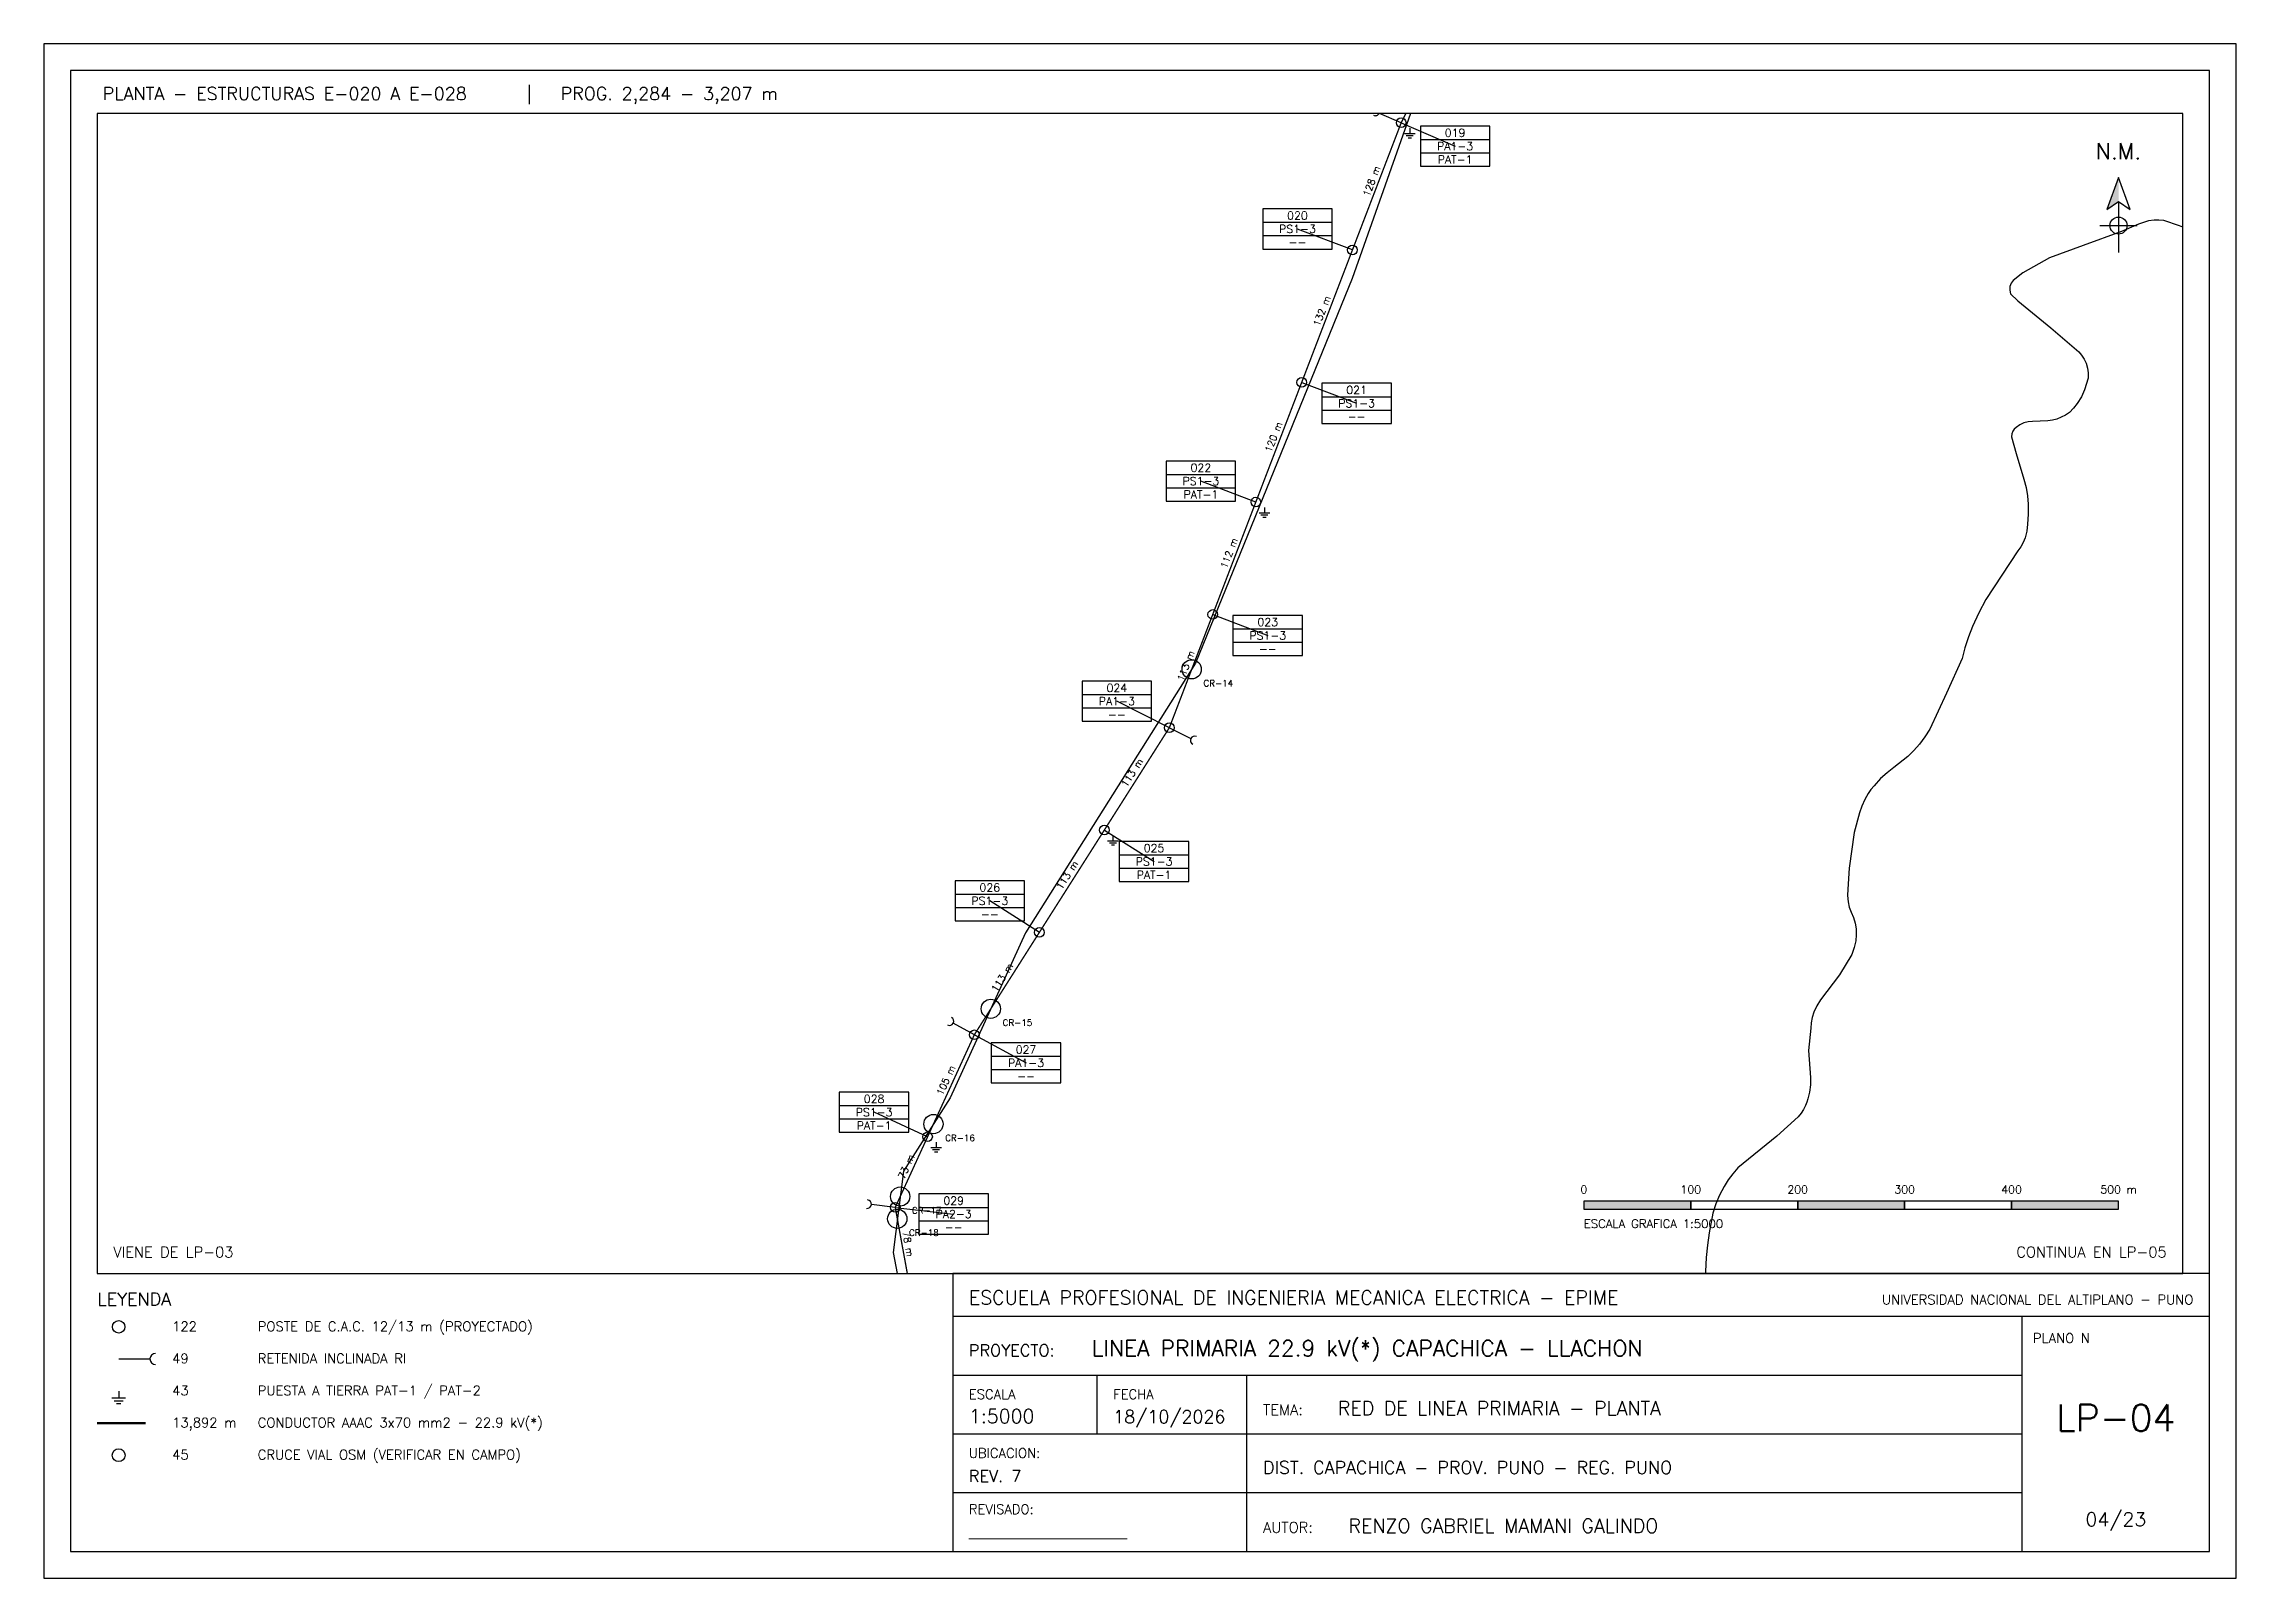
# Paper-space layout 'LP-04' of a CAD drawing. Header units: metres, sheet in millimetres. Extents: x 5 to 415, y 5 to 292.
# The model-space entities are those that its viewports show. They can reach past a viewport. Long polylines and large blocks are cut down to what shows.
import ezdxf
from ezdxf.enums import TextEntityAlignment as Align

# ---------------------------------------------------------------- set-up
doc = ezdxf.new("R2010")
doc.units = ezdxf.units.M
for name, color, linetype in [('CRUCES', 30, 'CONTINUOUS'), ('MARCO', 7, 'CONTINUOUS'), ('NM', 5, 'CONTINUOUS'), ('ROTULO', 7, 'CONTINUOUS'), ('RP_CONDUCTOR', 5, 'CONTINUOUS'), ('RP_CUADROPOSTE', 5, 'CONTINUOUS'), ('RP_LEYENDA', 7, 'CONTINUOUS'), ('RP_POSTE', 1, 'CONTINUOUS'), ('RP_PTIERRA', 2, 'CONTINUOUS'), ('RP_RETENIDA', 1, 'CONTINUOUS'), ('RP_VANO', 4, 'CONTINUOUS'), ('VIAS', 8, 'CONTINUOUS')]:
    doc.layers.add(name, color=color, linetype=linetype)
doc.layers.add('REDCAD_VIEWPORTS', color=8, linetype='CONTINUOUS', plot=False)
doc.styles.add('ROMANS', font='romans.shx')

# ---------------------------------------------------------------- blocks, each defined once
blk = doc.blocks.new('NM')
blk.add_hatch(color=5).paths.add_polyline_path([(0, 0), (0, -4.5), (-2.2, -6)])
for p, q in [((0, -4.5), (0, -14)), ((-3.5, -9), (3.5, -9))]:
    blk.add_line(p, q)
blk.add_lwpolyline([(0, 0), (-2.2, -6), (0, -4.5), (2.2, -6)], close=True)
blk.add_circle((0, -9), 1.6)
at = {"style": 'ROMANS'}
blk.add_text('N.M.', height=3, dxfattribs=at).set_placement((0, 2.5), align=Align.BOTTOM_CENTER)
blk = doc.blocks.new('POSTE_LP')
blk.add_circle((0, 0), 0.9)
blk = doc.blocks.new('RETENIDA')
blk.add_line((0, 0), (4.5, 0))
blk.add_arc((5.3, 0), 0.8, 90, 270)
blk = doc.blocks.new('PAT')
for p, q in [((0, 0), (0, -1)), ((-1, -1), (1, -1)), ((-0.65, -1.4), (0.65, -1.4)), ((-0.3, -1.8), (0.3, -1.8))]:
    blk.add_line(p, q)
blk = doc.blocks.new('CUADRO_POSTE')
for p, q in [((0, 5), (13, 5)), ((0, 2.5), (13, 2.5))]:
    blk.add_line(p, q)
blk.add_lwpolyline([(0, 0), (13, 0), (13, 7.5), (0, 7.5)], close=True)
at = {"style": 'ROMANS'}
for tag, p in [('NUMERO', (6.5, 6.25)), ('ARMADO', (6.5, 3.75)), ('PAT', (6.5, 1.25))]:
    blk.add_attdef(tag, text='', height=1.5, dxfattribs=at).set_placement(p, align=Align.MIDDLE_CENTER)

msp = doc.modelspace()

# ---------------------------------------------------------------- linework, layer by layer
at = {"layer": 'CRUCES'}
for centre in [(409168.5, 8268518), (408980.7, 8268200.5), (408927, 8268092.7), (408895.9, 8268024.9), (408893.2, 8268004.1)]:
    msp.add_circle(centre, 9, dxfattribs=at)
at = {"layer": 'RP_CONDUCTOR', "const_width": 1.25}
msp.add_lwpolyline([(409458.4, 8269216), (409364.4, 8269029.2), (409147.6, 8268463.4), (408965.3, 8268176.3), (408891.3, 8268014.8), (408925.2, 8267828.8)], dxfattribs=at)
at = {"layer": 'RP_CUADROPOSTE'}
for p, q in [((409364.4, 8269029.2), (409414.8, 8269007.2)), ((409318.8, 8268910.2), (409267.4, 8268929.8)), ((409271.4, 8268786.4), (409322.7, 8268766.8)), ((409228.5, 8268674.4), (409177.1, 8268694.1)), ((409188.2, 8268569.3), (409239.6, 8268549.6)), ((409147.6, 8268463.4), (409098.5, 8268488.1)), ((409086.9, 8268367.7), (409133.3, 8268338.2)), ((409026.1, 8268272), (408979.7, 8268301.5)), ((408965.3, 8268176.2), (409013.6, 8268149.9)), ((408921.5, 8268080.8), (408871.5, 8268103.7)), ((408891.3, 8268014.8), (408945.9, 8268008.5))]:
    msp.add_line(p, q, dxfattribs=at)
at = {"layer": 'VIAS'}
for points in [[(409408.2, 8269137.5), (409318.6, 8268883.5), (409172.2, 8268523.8), (409013.2, 8268271.5), (408942.7, 8268117.3), (408898.9, 8268048.7), (408889.2, 8267972.5), (408929, 8267772.8)], [(410119.5, 8268922.6), (410092.1, 8268932.8), (410077.4, 8268937.8), (410072.9, 8268938.1), (410068.4, 8268938), (410063.3, 8268937.3), (410058.4, 8268936), (410053.7, 8268934.3), (410037.9, 8268927.4), (410002.2, 8268914.4), (409970.5, 8268902.7), (409945.7, 8268888.9), (409936.5, 8268881.8), (409934.7, 8268879), (409933.6, 8268875.9), (409933.4, 8268872.5), (409934, 8268869.2), (409941, 8268862.5), (409971.8, 8268837.4), (409997.9, 8268815), (410000.7, 8268811.8), (410003, 8268808.2), (410004.8, 8268804.4), (410006.2, 8268799.8), (410006.9, 8268795.2), (410006.8, 8268790.4), (410003.3, 8268779.4), (410000.4, 8268772.8), (409996.6, 8268766.5), (409993.2, 8268762.2), (409989.3, 8268758.2), (409985.6, 8268755.8), (409981.6, 8268753.7), (409977.6, 8268752.1), (409973.3, 8268751), (409969, 8268750.3), (409954.8, 8268749.7), (409950.7, 8268749.5), (409946.7, 8268748.5), (409943, 8268746.8), (409939.3, 8268744.2), (409937.6, 8268742.7), (409936.3, 8268740.8), (409935.4, 8268738.2), (409935.2, 8268735.5), (409939.6, 8268720), (409946.7, 8268695.8), (409948.7, 8268688.1), (409950, 8268680.4), (409950.7, 8268672.5), (409950.7, 8268663.1), (409949.9, 8268653.8), (409949.4, 8268647.3), (409947.8, 8268641.1), (409946, 8268636.7), (409943.7, 8268632.6), (409940.9, 8268628.8), (409911.2, 8268583.2), (409904.4, 8268570.9), (409898.5, 8268558.2), (409894.8, 8268548.3), (409891.5, 8268538.2), (409888.9, 8268528), (409874.3, 8268495.8), (409858.7, 8268462.1), (409854.1, 8268454.9), (409849, 8268448), (409843.7, 8268442), (409838.1, 8268436.5), (409825.2, 8268426.3), (409818.7, 8268421.3), (409812.7, 8268415.8), (409806.6, 8268409.1), (409803.7, 8268405.5), (409801.1, 8268401.8), (409797.8, 8268396.1), (409795, 8268390.1), (409792.9, 8268383.9), (409788, 8268365.3), (409783.2, 8268332.1), (409782, 8268312.4), (409781.7, 8268306.4), (409782.3, 8268300.5), (409783.4, 8268295.6), (409785.2, 8268290.9), (409787.3, 8268285.8), (409788.8, 8268280.6), (409789.7, 8268275.2), (409789.9, 8268269.6), (409789.4, 8268264.1), (409788, 8268257.7), (409785.8, 8268251.4), (409774.3, 8268232.3), (409756.6, 8268208.8), (409753, 8268203.3), (409750.3, 8268197.5), (409748.7, 8268192.5), (409747.7, 8268187.5), (409747.3, 8268182.3), (409745.3, 8268161.4), (409747.1, 8268136.3), (409747.1, 8268129.4), (409746.2, 8268122.6), (409744.7, 8268116.3), (409743.8, 8268113.2), (409742.6, 8268110.1), (409740.6, 8268106.3), (409738.3, 8268102.8), (409735.6, 8268099.5), (409715.6, 8268081.5), (409679.3, 8268051.8), (409674.6, 8268046.2), (409670.2, 8268040.4), (409666.3, 8268034.3), (409662.1, 8268026.3), (409658.6, 8268018.1), (409655.8, 8268009.5), (409652.5, 8267991.1), (409650.9, 8267979.5), (409649.7, 8267967.9), (409648.9, 8267954.9), (409648.6, 8267942)]]:
    msp.add_lwpolyline(points, dxfattribs=at)

# ---------------------------------------------------------------- block references
at = {"layer": 'RP_CUADROPOSTE', "xscale": 5, "yscale": 5}
for p, values in [((409382.3, 8268988.5), {'NUMERO': '019', 'ARMADO': 'PA1-3', 'PAT': 'PAT-1'}), ((409234.9, 8268911.1), {'NUMERO': '020', 'ARMADO': 'PS1-3', 'PAT': '--'}), ((409290.2, 8268748), {'NUMERO': '021', 'ARMADO': 'PS1-3', 'PAT': '--'}), ((409144.6, 8268675.3), {'NUMERO': '022', 'ARMADO': 'PS1-3', 'PAT': 'PAT-1'}), ((409207.1, 8268530.9), {'NUMERO': '023', 'ARMADO': 'PS1-3', 'PAT': '--'}), ((409066, 8268469.4), {'NUMERO': '024', 'ARMADO': 'PA1-3', 'PAT': '--'}), ((409100.8, 8268319.5), {'NUMERO': '025', 'ARMADO': 'PS1-3', 'PAT': 'PAT-1'}), ((408947.2, 8268282.7), {'NUMERO': '026', 'ARMADO': 'PS1-3', 'PAT': '--'}), ((408981.1, 8268131.1), {'NUMERO': '027', 'ARMADO': 'PA1-3', 'PAT': '--'}), ((408839, 8268085), {'NUMERO': '028', 'ARMADO': 'PS1-3', 'PAT': 'PAT-1'}), ((408913.4, 8267989.8), {'NUMERO': '029', 'ARMADO': 'PA2-3', 'PAT': '--'}), ((408818.6, 8267909.9), {'NUMERO': '030', 'ARMADO': 'PS1-3', 'PAT': '--'})]:
    msp.add_blockref('CUADRO_POSTE', p, dxfattribs=at).add_auto_attribs(values)
at = {"layer": 'RP_POSTE', "xscale": 5, "yscale": 5}
for p in [(409364.4, 8269029.2), (409318.8, 8268910.2), (409271.4, 8268786.4), (409228.5, 8268674.4), (409188.2, 8268569.3), (409147.6, 8268463.4), (409086.9, 8268367.7), (409026.1, 8268272), (408965.3, 8268176.2), (408921.5, 8268080.8), (408891.3, 8268014.8)]:
    msp.add_blockref('POSTE_LP', p, dxfattribs=at)
at = {"layer": 'RP_PTIERRA', "xscale": 5, "yscale": 5}
for p in [(409372.4, 8269024.2), (409236.5, 8268669.4), (409094.9, 8268362.7), (408929.5, 8268075.8)]:
    msp.add_blockref('PAT', p, dxfattribs=at)
at = {"layer": 'RP_RETENIDA', "xscale": 5, "yscale": 5}
for p, rotation in [((409364.4, 8269029.2), -203.55788925865087), ((409147.6, 8268463.4), -26.686543799510034), ((408965.3, 8268176.2), -208.67530947991497), ((408891.3, 8268014.8), -186.55671803241847)]:
    msp.add_blockref('RETENIDA', p, dxfattribs=dict(at, rotation=rotation))

# ---------------------------------------------------------------- texts
at = {"layer": 'CRUCES', "style": 'ROMANS'}
for s, p in [('CR-14', (409179.5, 8268502)), ('CR-15', (408991.7, 8268184.5)), ('CR-16', (408938, 8268076.7)), ('CR-17', (408906.9, 8268008.9)), ('CR-18', (408904.2, 8267988.1))]:
    msp.add_text(s, height=6, dxfattribs=at).set_placement(p)
at = {"layer": 'RP_VANO', "style": 'ROMANS'}
for s, rotation, p in [('128 m', 69.039, (409341.6, 8268972.7)), ('132 m', 69.0386, (409295.1, 8268851.3)), ('120 m', 69.0427, (409249.9, 8268733.4)), ('112 m', 69.0374, (409208.3, 8268624.8)), ('113 m', 69.0401, (409167.9, 8268519.4)), ('113 m', 57.5854, (409117.2, 8268418.6)), ('113 m', 57.5897, (409056.5, 8268322.8)), ('113 m', 57.5854, (408995.7, 8268227.1)), ('105 m', 65.3632, (408943.4, 8268131.5)), ('73 m', 65.3621, (408906.4, 8268050.8)), ('78 m', -79.6542, (408898.2, 8267979.7))]:
    msp.add_text(s, height=6.5, rotation=rotation, dxfattribs=at).set_placement(p, align=Align.BOTTOM_CENTER)

psp = doc.layouts.new('LP-04')

# ---------------------------------------------------------------- hatches: boundary and pattern name
for points in [[(293, 74), (313, 74), (313, 75.5), (293, 75.5)], [(333, 74), (353, 74), (353, 75.5), (333, 75.5)], [(373, 74), (393, 74), (393, 75.5), (373, 75.5)]]:
    psp.add_hatch(color=7).paths.add_polyline_path(points)

# ---------------------------------------------------------------- linework, layer by layer
at = {"layer": 'CRUCES'}
psp.add_circle((19, 28), 1.2, dxfattribs=at)
at = {"layer": 'MARCO'}
for points in [[(5, 5), (415, 5), (415, 292), (5, 292)], [(10, 10), (410, 10), (410, 287), (10, 287)], [(15, 62), (405, 62), (405, 279), (15, 279)]]:
    psp.add_lwpolyline(points, close=True, dxfattribs=at)
at = {"layer": 'ROTULO'}
for p, q in [((175, 54), (375, 54)), ((175, 54), (410, 54)), ((375, 10), (375, 54)), ((175, 43), (375, 43)), ((202, 32), (202, 43)), ((230, 10), (230, 43)), ((175, 32), (375, 32)), ((175, 21), (375, 21))]:
    psp.add_line(p, q, dxfattribs=at)
for points in [[(293, 74), (313, 74), (313, 75.5), (293, 75.5)], [(313, 74), (333, 74), (333, 75.5), (313, 75.5)], [(333, 74), (353, 74), (353, 75.5), (333, 75.5)], [(353, 74), (373, 74), (373, 75.5), (353, 75.5)], [(373, 74), (393, 74), (393, 75.5), (373, 75.5)], [(175, 10), (410, 10), (410, 62), (175, 62)]]:
    psp.add_lwpolyline(points, close=True, dxfattribs=at)
at = {"layer": 'RP_CONDUCTOR', "lineweight": 50}
psp.add_line((15, 34), (24, 34), dxfattribs=at)

# ---------------------------------------------------------------- block references
at = {"layer": 'NM'}
psp.add_blockref('NM', (393, 267), dxfattribs=at)
at = {"layer": 'RP_POSTE', "xscale": 1.3, "yscale": 1.3}
psp.add_blockref('POSTE_LP', (19, 52), dxfattribs=at)
at = {"layer": 'RP_PTIERRA', "xscale": 1.3, "yscale": 1.3}
psp.add_blockref('PAT', (19, 40), dxfattribs=at)
at = {"layer": 'RP_RETENIDA', "xscale": 1.3, "yscale": 1.3}
psp.add_blockref('RETENIDA', (19, 46), dxfattribs=at)

# ---------------------------------------------------------------- texts
at = {"layer": 'ROTULO', "style": 'ROMANS'}
for s, height, p in [('PLANTA - ESTRUCTURAS E-020 A E-028   |   PROG. 2,284 - 3,207 m', 2.4, (16, 281.5)), ('ESCALA GRAFICA 1:5000', 1.6, (293, 70.5)), ('VIENE DE LP-03', 2, (18, 65)), ('ESCUELA PROFESIONAL DE INGENIERIA MECANICA ELECTRICA - EPIME', 2.6, (178, 56.2)), ('LINEA PRIMARIA 22.9 kV(*) CAPACHICA - LLACHON', 3, (201, 46.5)), ('PLANO N', 1.8, (377, 49)), ('PROYECTO:', 2.2, (178, 46.5)), ('ESCALA', 1.8, (178, 38.5)), ('FECHA', 1.8, (205, 38.5)), ('TEMA:', 2, (233, 35.5)), ('RED DE LINEA PRIMARIA - PLANTA', 2.6, (247, 35.5)), ('1:5000', 2.6, (178, 34)), ('18/10/2026', 2.4, (205, 34)), ('UBICACION:', 1.8, (178, 27.5)), ('REV. 7', 2.2, (178, 23)), ('DIST. CAPACHICA - PROV. PUNO - REG. PUNO', 2.4, (233, 24.5)), ('REVISADO:', 1.8, (178, 17)), ('________________________', 1.8, (178, 12.5)), ('AUTOR:', 2, (233, 13.5)), ('RENZO GABRIEL MAMANI GALINDO', 2.6, (249, 13.5))]:
    psp.add_text(s, height=height, dxfattribs=at).set_placement(p)
for s, p in [('0', (293, 76.5)), ('100', (313, 76.5)), ('200', (333, 76.5)), ('300', (353, 76.5)), ('400', (373, 76.5)), ('500 m', (393, 76.5))]:
    psp.add_text(s, height=1.5, dxfattribs=at).set_placement(p, align=Align.BOTTOM_CENTER)
for s, height, p in [('CONTINUA EN LP-05', 2, (402, 65)), ('UNIVERSIDAD NACIONAL DEL ALTIPLANO - PUNO', 1.8, (407, 56.2))]:
    psp.add_text(s, height=height, dxfattribs=at).set_placement(p, align=Align.RIGHT)
for s, height, p in [('LP-04', 5, (392.5, 35)), ('04/23', 2.6, (392.5, 16))]:
    psp.add_text(s, height=height, dxfattribs=at).set_placement(p, align=Align.MIDDLE_CENTER)
at = {"layer": 'RP_LEYENDA', "style": 'ROMANS'}
for s, height, p in [('LEYENDA', 2.4, (15, 56)), ('POSTE DE C.A.C. 12/13 m (PROYECTADO)', 1.8, (45, 51.2)), ('122', 1.8, (29, 51.2)), ('49', 1.8, (29, 45.2)), ('RETENIDA INCLINADA RI', 1.8, (45, 45.2)), ('43', 1.8, (29, 39.2)), ('PUESTA A TIERRA PAT-1 / PAT-2', 1.8, (45, 39.2)), ('13,892 m', 1.8, (29, 33.2)), ('CONDUCTOR AAAC 3x70 mm2 - 22.9 kV(*)', 1.8, (45, 33.2)), ('45', 1.8, (29, 27.2)), ('CRUCE VIAL OSM (VERIFICAR EN CAMPO)', 1.8, (45, 27.2))]:
    psp.add_text(s, height=height, dxfattribs=at).set_placement(p)

# ---------------------------------------------------------------- viewports
at = {"layer": 'REDCAD_VIEWPORTS'}
psp.add_viewport(center=(210, 170.5), size=(390, 217), view_center_point=(409120.16, 8268495.49), view_height=1085, dxfattribs=at)

doc.saveas('drawing.dxf')
